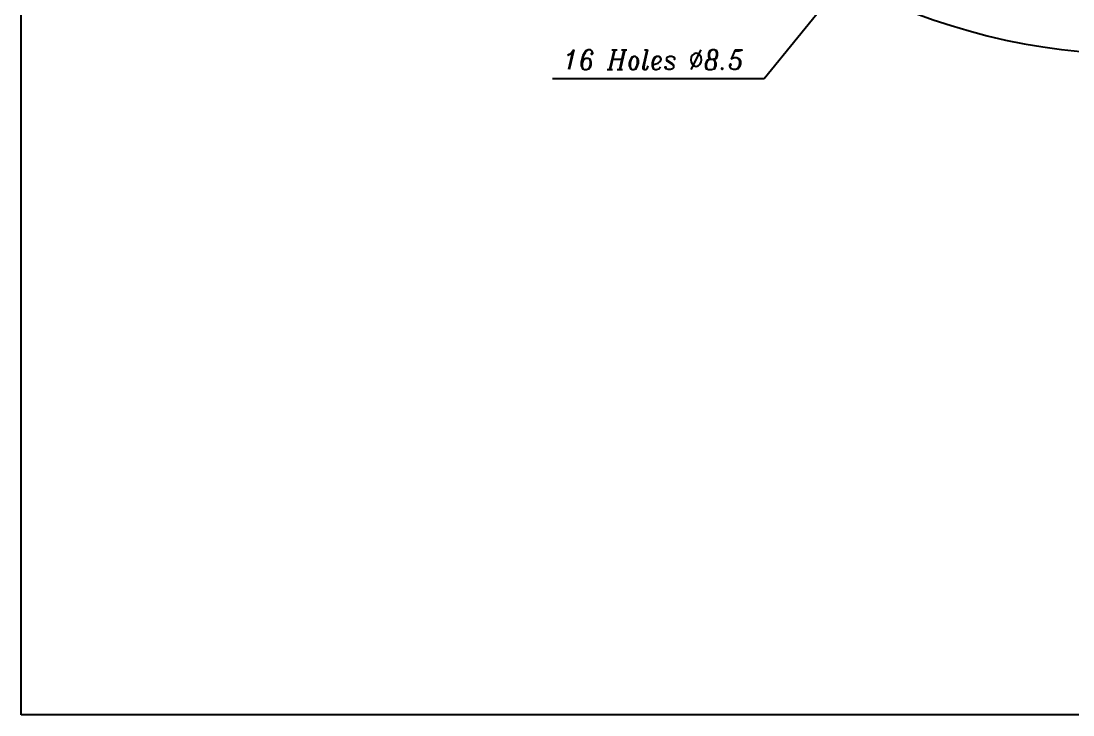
# Model space of a CAD drawing. Extents: x 5 to 583, y 5 to 409.
# Drawn here: x 5 to 133, y 5 to 89.4 of the extents above; entities that cross this region are included whole.
import ezdxf

# ---------------------------------------------------------------- set-up
doc = ezdxf.new("R2010")
doc.units = 0
doc.header["$LTSCALE"] = 7
doc.header["$MEASUREMENT"] = 0
doc.layers.add('OUTLINE', color=7, linetype='CONTINUOUS', lineweight=25)
doc.layers.add('TEXT', color=2, linetype='CONTINUOUS')
doc.styles.add('ITALIC', font='italic.shx', dxfattribs={"width": 0.9, "height": 3})

msp = doc.modelspace()

# ---------------------------------------------------------------- linework, layer by layer
at = {"layer": 'OUTLINE'}
for p, q in [((5, 5), (5, 409)), ((583, 5), (5, 5))]:
    msp.add_line(p, q, dxfattribs=at)
msp.add_arc((140.847, 161.33), 76, 214.67741, 325.32259, dxfattribs=at)
at = {"layer": 'TEXT'}
for p, q in [((109.154, 99.187), (95.417, 82.346)), ((95.417, 82.346), (69.642, 82.346))]:
    msp.add_line(p, q, dxfattribs=at)

# ---------------------------------------------------------------- texts
at = {"layer": 'TEXT', "style": 'ITALIC', "width": 0.9}
msp.add_text('16 Holes %%C8.5', height=2.4, dxfattribs=at).set_placement((70.944, 83.447))

doc.saveas('drawing.dxf')
